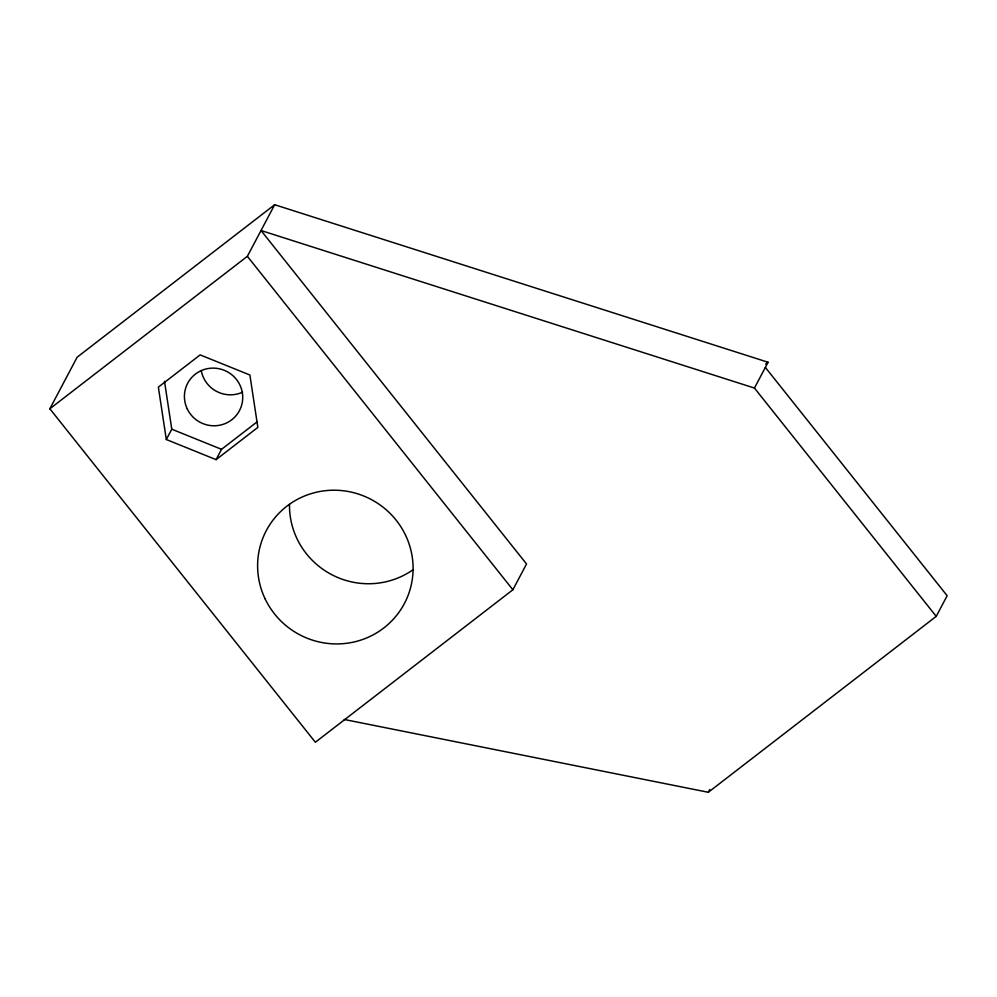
<?xml version="1.0" encoding="UTF-8"?>
<svg xmlns="http://www.w3.org/2000/svg" width="997" height="997" viewBox="0 0 997 997"><rect width="100%" height="100%" fill="white"/><g stroke="black" fill="none" stroke-linecap="round" stroke-linejoin="round"><path stroke-width="1.5" d="M754.442 388.057L261.015 230.519L526.541 563.978L512.882 589.775L315.364 742.242L49.85 408.782L77.168 357.188L274.674 204.721L768.101 362.26L754.442 388.057L936.22 616.358L708.319 792.279L344.264 719.485M49.85 408.782L247.368 256.316L274.674 204.721M166.325 439.515L158.349 387.148L200.135 354.895L249.886 375.009L257.849 427.389L216.075 459.642L166.325 439.515L171.783 429.196L164.493 381.315M216.075 459.642L221.533 449.323L257.176 421.806M708.319 792.279L709.777 789.524M936.22 616.358L947.15 595.72L765.36 367.419M765.634 364.167L768.101 362.26M171.783 429.196L221.533 449.323M247.368 256.316L512.882 589.775M412.995 569.748A78.078 76.507 27.9 0 1 331.44 574.521A78.078 76.507 27.9 0 1 289.491 504.42M242.595 392.17A29.274 28.689 27.9 0 1 201.307 370.859M265.289 599.209A78.078 76.507 27.9 0 0 399.56 611.46A78.078 76.507 27.9 0 0 341.211 490.536A78.078 76.507 27.9 0 0 265.289 599.209M187.299 409.007A29.274 28.689 27.9 0 0 237.647 413.593A29.274 28.689 27.9 0 0 215.763 368.242A29.274 28.689 27.9 0 0 187.299 409.007"/></g></svg>
